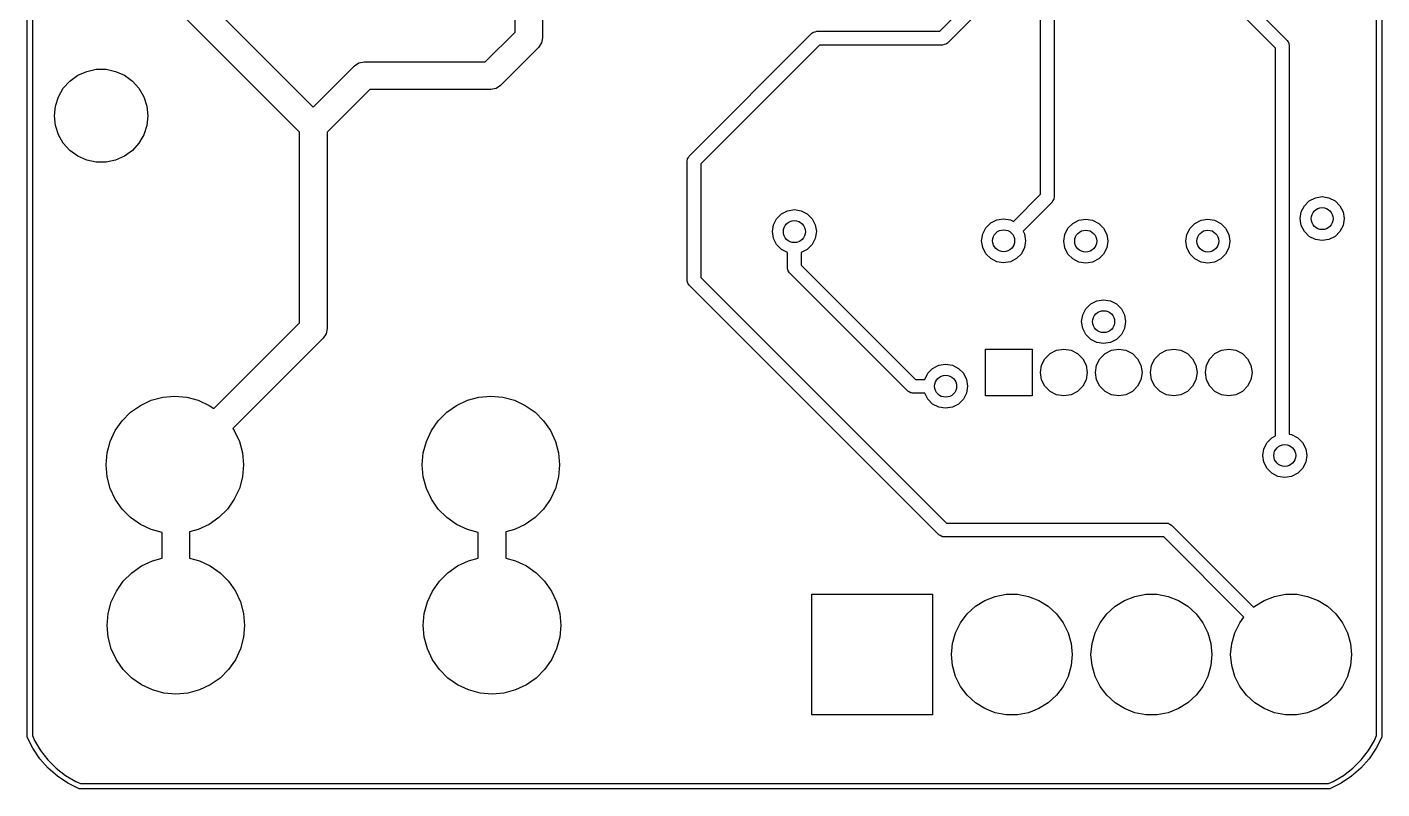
# Model space of a CAD drawing. Extents: x 48.3 to 73, y -74 to -39.4.
# Drawn here: x 48.31 to 72.95, y -74.04 to -60.18 of the extents above; entities that cross this region are included whole.
import ezdxf

# ---------------------------------------------------------------- set-up
doc = ezdxf.new("R2010")
doc.units = 0
doc.layers.add('BLACK', color=7, linetype='CONTINUOUS')

msp = doc.modelspace()

# ---------------------------------------------------------------- linework, layer by layer
at = {"layer": 'BLACK', "linetype": 'CONTINUOUS'}
for p, q in [((48.31, -73.0768), (48.31, -40.32)), ((48.41, -40.33), (48.41, -73.0668)), ((72.8528, -73.0668), (72.8528, -40.3299)), ((72.9528, -40.32), (72.9528, -73.0768)), ((66.7414, -63.2216), (66.7414, -43.1334)), ((66.9914, -43.1852), (66.9914, -63.2734)), ((50.9582, -59.0766), (53.5164, -61.6348)), ((53.2664, -62.0919), (50.6779, -59.5034)), ((57.1864, -60.2698), (57.1864, -59.5169)), ((57.6864, -59.4684), (57.6864, -60.3734)), ((64.9108, -60.2562), (65.5414, -59.6256)), ((65.7548, -59.7658), (65.051, -60.4696)), ((71.0164, -60.5652), (70.253, -59.8018)), ((70.4664, -59.6616), (71.2298, -60.425)), ((56.6429, -60.8134), (57.1864, -60.2698)), ((57.6864, -60.3734), (57.6674, -60.4691)), ((60.353, -62.525), (62.5852, -60.2928)), ((62.5852, -60.2928), (62.6031, -60.2794)), ((62.6031, -60.2794), (62.606, -60.276)), ((62.606, -60.276), (62.6087, -60.2753)), ((62.6087, -60.2753), (62.6137, -60.2715)), ((62.6137, -60.2715), (62.6439, -60.2649)), ((62.6439, -60.2649), (62.6736, -60.2562)), ((62.6736, -60.2562), (64.9108, -60.2562)), ((57.6132, -60.5502), (56.9232, -61.2402)), ((57.6674, -60.4691), (57.6132, -60.5502)), ((57.6132, -60.5502), (57.6132, -60.5502)), ((62.7254, -60.5062), (60.5664, -62.6652)), ((64.9626, -60.5062), (62.7254, -60.5062)), ((64.9923, -60.4975), (64.9626, -60.5062)), ((65.0225, -60.4909), (64.9923, -60.4975)), ((65.0276, -60.4871), (65.0225, -60.4909)), ((65.0302, -60.4863), (65.0276, -60.4871)), ((65.0331, -60.4829), (65.0302, -60.4863)), ((65.051, -60.4696), (65.0331, -60.4829)), ((71.0164, -67.6166), (71.0164, -60.5652)), ((71.2298, -60.425), (71.2432, -60.4429)), ((71.2432, -60.4429), (71.2466, -60.4458)), ((71.2466, -60.4458), (71.2473, -60.4484)), ((71.2473, -60.4484), (71.2511, -60.4535)), ((71.2511, -60.4535), (71.2577, -60.4837)), ((71.2577, -60.4837), (71.2664, -60.5134)), ((71.2664, -60.5134), (71.2664, -67.5861)), ((54.2646, -60.8866), (54.3457, -60.8324)), ((54.3457, -60.8324), (54.4414, -60.8134)), ((54.3457, -60.8324), (54.3457, -60.8324)), ((54.4414, -60.8134), (54.4414, -60.8134)), ((54.4414, -60.8134), (56.6429, -60.8134)), ((49.0877, -61.1617), (49.2314, -61.0573)), ((49.2314, -61.0573), (49.3938, -60.985)), ((49.3938, -60.985), (49.5676, -60.948)), ((49.5676, -60.948), (49.7453, -60.948)), ((49.7453, -60.948), (49.9191, -60.985)), ((49.9191, -60.985), (50.0814, -61.0573)), ((50.0814, -61.0573), (50.2252, -61.1617)), ((53.5164, -61.6348), (54.2646, -60.8866)), ((54.2646, -60.8866), (54.2646, -60.8866)), ((48.8799, -61.4477), (48.9688, -61.2938)), ((48.9688, -61.2938), (49.0877, -61.1617)), ((50.2252, -61.1617), (50.3441, -61.2938)), ((50.3441, -61.2938), (50.4329, -61.4477)), ((54.545, -61.3134), (53.7664, -62.0919)), ((56.7464, -61.3134), (54.545, -61.3134)), ((56.8421, -61.2944), (56.7464, -61.3134)), ((56.9232, -61.2402), (56.8421, -61.2944)), ((48.825, -61.6167), (48.8799, -61.4477)), ((50.4329, -61.4477), (50.4878, -61.6167)), ((48.8064, -61.7934), (48.825, -61.6167)), ((48.825, -61.9701), (48.8064, -61.7934)), ((50.4878, -61.6167), (50.5064, -61.7934)), ((50.5064, -61.7934), (50.4878, -61.9701)), ((48.8799, -62.1391), (48.825, -61.9701)), ((50.4878, -61.9701), (50.4329, -62.1391)), ((53.2664, -65.5598), (53.2664, -62.0919)), ((53.7664, -62.0919), (53.7664, -65.6634)), ((48.9688, -62.293), (48.8799, -62.1391)), ((49.0877, -62.4251), (48.9688, -62.293)), ((50.3441, -62.293), (50.2252, -62.4251)), ((50.4329, -62.1391), (50.3441, -62.293)), ((49.2314, -62.5295), (49.0877, -62.4251)), ((49.3938, -62.6018), (49.2314, -62.5295)), ((50.0814, -62.5295), (49.9191, -62.6018)), ((50.2252, -62.4251), (50.0814, -62.5295)), ((60.3164, -62.6134), (60.3196, -62.5913)), ((60.3193, -62.5868), (60.3206, -62.5844)), ((60.3196, -62.5913), (60.3193, -62.5868)), ((60.3206, -62.5844), (60.3215, -62.5782)), ((60.3215, -62.5782), (60.3382, -62.5521)), ((60.3382, -62.5521), (60.353, -62.525)), ((49.5676, -62.6387), (49.3938, -62.6018)), ((49.7453, -62.6387), (49.5676, -62.6387)), ((49.9191, -62.6018), (49.7453, -62.6387)), ((60.3164, -64.7884), (60.3164, -62.6134)), ((60.5664, -62.6652), (60.5664, -64.7366)), ((66.2494, -63.7136), (66.7414, -63.2216)), ((66.9864, -63.3086), (66.9696, -63.3346)), ((66.9873, -63.3023), (66.9864, -63.3086)), ((66.9886, -63.3), (66.9873, -63.3023)), ((66.9914, -63.2734), (66.9882, -63.2955)), ((66.9882, -63.2955), (66.9886, -63.3)), ((71.6308, -63.3403), (71.7423, -63.2835)), ((71.7423, -63.2835), (71.8659, -63.2639)), ((71.8659, -63.2639), (71.9895, -63.2835)), ((71.9895, -63.2835), (72.101, -63.3403)), ((61.9428, -63.6657), (62.0313, -63.5772)), ((62.0313, -63.5772), (62.1428, -63.5204)), ((62.1428, -63.5204), (62.2664, -63.5008)), ((62.2664, -63.5008), (62.39, -63.5204)), ((62.39, -63.5204), (62.5015, -63.5772)), ((62.5015, -63.5772), (62.59, -63.6657)), ((66.9548, -63.3618), (66.4262, -63.8904)), ((66.9696, -63.3346), (66.9548, -63.3618)), ((71.4659, -63.6639), (71.4855, -63.5403)), ((71.4855, -63.5403), (71.5423, -63.4288)), ((71.5423, -63.4288), (71.6308, -63.3403)), ((72.101, -63.3403), (72.1895, -63.4288)), ((72.1895, -63.4288), (72.2463, -63.5403)), ((72.2463, -63.5403), (72.2659, -63.6639)), ((61.8664, -63.9008), (61.886, -63.7772)), ((61.886, -63.7772), (61.9428, -63.6657)), ((62.59, -63.6657), (62.6468, -63.7772)), ((62.6468, -63.7772), (62.6664, -63.9008)), ((65.7492, -63.8319), (65.8377, -63.7434)), ((65.8377, -63.7434), (65.9492, -63.6866)), ((65.9492, -63.6866), (66.0728, -63.667)), ((66.0728, -63.667), (66.1964, -63.6866)), ((66.1964, -63.6866), (66.2494, -63.7136)), ((67.2428, -63.8383), (67.3313, -63.7498)), ((67.3313, -63.7498), (67.4428, -63.693)), ((67.4428, -63.693), (67.5664, -63.6734)), ((67.5664, -63.6734), (67.69, -63.693)), ((67.69, -63.693), (67.8015, -63.7498)), ((67.8015, -63.7498), (67.89, -63.8383)), ((69.4628, -63.8383), (69.5513, -63.7498)), ((69.5513, -63.7498), (69.6628, -63.693)), ((69.6628, -63.693), (69.7864, -63.6734)), ((69.7864, -63.6734), (69.91, -63.693)), ((69.91, -63.693), (70.0215, -63.7498)), ((70.0215, -63.7498), (70.11, -63.8383)), ((71.4855, -63.7875), (71.4659, -63.6639)), ((71.5423, -63.899), (71.4855, -63.7875)), ((72.2463, -63.7875), (72.1895, -63.899)), ((72.2659, -63.6639), (72.2463, -63.7875)), ((61.886, -64.0244), (61.8664, -63.9008)), ((61.9428, -64.1359), (61.886, -64.0244)), ((62.6468, -64.0244), (62.59, -64.1359)), ((62.6664, -63.9008), (62.6468, -64.0244)), ((65.6728, -64.067), (65.6924, -63.9434)), ((65.6924, -64.1906), (65.6728, -64.067)), ((65.6924, -63.9434), (65.7492, -63.8319)), ((66.4262, -63.8904), (66.4532, -63.9434)), ((66.4532, -63.9434), (66.4728, -64.067)), ((66.4728, -64.067), (66.4532, -64.1906)), ((67.1664, -64.0734), (67.186, -63.9498)), ((67.186, -63.9498), (67.2428, -63.8383)), ((67.89, -63.8383), (67.9468, -63.9498)), ((67.9468, -63.9498), (67.9664, -64.0734)), ((69.3864, -64.0734), (69.406, -63.9498)), ((69.406, -63.9498), (69.4628, -63.8383)), ((70.11, -63.8383), (70.1668, -63.9498)), ((70.1668, -63.9498), (70.1864, -64.0734)), ((71.6308, -63.9875), (71.5423, -63.899)), ((71.7423, -64.0443), (71.6308, -63.9875)), ((71.8659, -64.0639), (71.7423, -64.0443)), ((71.9895, -64.0443), (71.8659, -64.0639)), ((72.101, -63.9875), (71.9895, -64.0443)), ((72.1895, -63.899), (72.101, -63.9875)), ((62.0313, -64.2244), (61.9428, -64.1359)), ((62.1414, -64.2805), (62.0313, -64.2244)), ((62.1414, -64.5634), (62.1414, -64.2805)), ((62.5015, -64.2244), (62.3914, -64.2805)), ((62.3914, -64.2805), (62.3914, -64.5116)), ((62.59, -64.1359), (62.5015, -64.2244)), ((65.7492, -64.3021), (65.6924, -64.1906)), ((65.8377, -64.3906), (65.7492, -64.3021)), ((66.3964, -64.3021), (66.3079, -64.3906)), ((66.4532, -64.1906), (66.3964, -64.3021)), ((67.186, -64.197), (67.1664, -64.0734)), ((67.2428, -64.3085), (67.186, -64.197)), ((67.3313, -64.397), (67.2428, -64.3085)), ((67.89, -64.3085), (67.8015, -64.397)), ((67.9468, -64.197), (67.89, -64.3085)), ((67.9664, -64.0734), (67.9468, -64.197)), ((69.406, -64.197), (69.3864, -64.0734)), ((69.4628, -64.3085), (69.406, -64.197)), ((69.5513, -64.397), (69.4628, -64.3085)), ((70.11, -64.3085), (70.0215, -64.397)), ((70.1668, -64.197), (70.11, -64.3085)), ((70.1864, -64.0734), (70.1668, -64.197)), ((62.1501, -64.5931), (62.1414, -64.5634)), ((62.3914, -64.5116), (64.4677, -66.5879)), ((65.9492, -64.4474), (65.8377, -64.3906)), ((66.0728, -64.467), (65.9492, -64.4474)), ((66.1964, -64.4474), (66.0728, -64.467)), ((66.3079, -64.3906), (66.1964, -64.4474)), ((67.4428, -64.4538), (67.3313, -64.397)), ((67.5664, -64.4734), (67.4428, -64.4538)), ((67.69, -64.4538), (67.5664, -64.4734)), ((67.8015, -64.397), (67.69, -64.4538)), ((69.6628, -64.4538), (69.5513, -64.397)), ((69.7864, -64.4734), (69.6628, -64.4538)), ((69.91, -64.4538), (69.7864, -64.4734)), ((70.0215, -64.397), (69.91, -64.4538)), ((60.3251, -64.8181), (60.3164, -64.7884)), ((60.5664, -64.7366), (65.0327, -69.2029)), ((62.1567, -64.6233), (62.1501, -64.5931)), ((62.1605, -64.6283), (62.1567, -64.6233)), ((62.1613, -64.631), (62.1605, -64.6283)), ((62.1647, -64.6339), (62.1613, -64.631)), ((62.178, -64.6518), (62.1647, -64.6339)), ((64.3275, -66.8013), (62.178, -64.6518)), ((60.3317, -64.8483), (60.3251, -64.8181)), ((60.3355, -64.8533), (60.3317, -64.8483)), ((60.3363, -64.856), (60.3355, -64.8533)), ((60.3397, -64.8589), (60.3363, -64.856)), ((60.353, -64.8768), (60.3397, -64.8589)), ((64.8925, -69.4163), (60.353, -64.8768)), ((67.511, -65.4148), (67.5678, -65.3033)), ((67.5678, -65.3033), (67.6563, -65.2148)), ((67.6563, -65.2148), (67.7678, -65.158)), ((67.7678, -65.158), (67.8914, -65.1384)), ((67.8914, -65.1384), (68.015, -65.158)), ((68.015, -65.158), (68.1265, -65.2148)), ((68.1265, -65.2148), (68.215, -65.3033)), ((68.215, -65.3033), (68.2718, -65.4148)), ((67.4914, -65.5384), (67.511, -65.4148)), ((67.511, -65.662), (67.4914, -65.5384)), ((68.2718, -65.4148), (68.2914, -65.5384)), ((68.2914, -65.5384), (68.2718, -65.662)), ((51.7061, -67.1201), (53.2664, -65.5598)), ((53.7474, -65.7591), (53.6932, -65.8402)), ((53.7664, -65.6634), (53.7474, -65.7591)), ((67.5678, -65.7735), (67.511, -65.662)), ((67.6563, -65.862), (67.5678, -65.7735)), ((68.215, -65.7735), (68.1265, -65.862)), ((68.2718, -65.662), (68.215, -65.7735)), ((53.6932, -65.8402), (52.0526, -67.4808)), ((65.7414, -66.8884), (65.7414, -66.0384)), ((65.7414, -66.0384), (66.5914, -66.0384)), ((66.5914, -66.0384), (66.5914, -66.8884)), ((67.0351, -66.0592), (67.1664, -66.0384)), ((67.1664, -66.0384), (67.2978, -66.0592)), ((67.7678, -65.9188), (67.6563, -65.862)), ((67.8914, -65.9384), (67.7678, -65.9188)), ((68.015, -65.9188), (67.8914, -65.9384)), ((68.1265, -65.862), (68.015, -65.9188)), ((68.0351, -66.0592), (68.1664, -66.0384)), ((68.1664, -66.0384), (68.2978, -66.0592)), ((69.0351, -66.0592), (69.1664, -66.0384)), ((69.1664, -66.0384), (69.2978, -66.0592)), ((70.0351, -66.0592), (70.1664, -66.0384)), ((70.1664, -66.0384), (70.2978, -66.0592)), ((66.7622, -66.3321), (66.8226, -66.2136)), ((66.8226, -66.2136), (66.9166, -66.1196)), ((66.9166, -66.1196), (67.0351, -66.0592)), ((67.2978, -66.0592), (67.4162, -66.1196)), ((67.4162, -66.1196), (67.5103, -66.2136)), ((67.5103, -66.2136), (67.5706, -66.3321)), ((67.7622, -66.3321), (67.8226, -66.2136)), ((67.8226, -66.2136), (67.9166, -66.1196)), ((67.9166, -66.1196), (68.0351, -66.0592)), ((68.2978, -66.0592), (68.4162, -66.1196)), ((68.4162, -66.1196), (68.5103, -66.2136)), ((68.5103, -66.2136), (68.5706, -66.3321)), ((68.7622, -66.3321), (68.8226, -66.2136)), ((68.8226, -66.2136), (68.9166, -66.1196)), ((68.9166, -66.1196), (69.0351, -66.0592)), ((69.2978, -66.0592), (69.4162, -66.1196)), ((69.4162, -66.1196), (69.5103, -66.2136)), ((69.5103, -66.2136), (69.5706, -66.3321)), ((69.7622, -66.3321), (69.8226, -66.2136)), ((69.8226, -66.2136), (69.9166, -66.1196)), ((69.9166, -66.1196), (70.0351, -66.0592)), ((70.2978, -66.0592), (70.4162, -66.1196)), ((70.4162, -66.1196), (70.5103, -66.2136)), ((70.5103, -66.2136), (70.5706, -66.3321)), ((64.6367, -66.5879), (64.6928, -66.4778)), ((64.6928, -66.4778), (64.7813, -66.3893)), ((64.7813, -66.3893), (64.8928, -66.3325)), ((64.8928, -66.3325), (65.0164, -66.3129)), ((65.0164, -66.3129), (65.14, -66.3325)), ((65.14, -66.3325), (65.2515, -66.3893)), ((65.2515, -66.3893), (65.34, -66.4778)), ((65.34, -66.4778), (65.3968, -66.5893)), ((66.7414, -66.4634), (66.7622, -66.3321)), ((66.7622, -66.5947), (66.7414, -66.4634)), ((67.5706, -66.3321), (67.5914, -66.4634)), ((67.5914, -66.4634), (67.5706, -66.5947)), ((67.7414, -66.4634), (67.7622, -66.3321)), ((67.7622, -66.5947), (67.7414, -66.4634)), ((68.5706, -66.3321), (68.5914, -66.4634)), ((68.5914, -66.4634), (68.5706, -66.5947)), ((68.7414, -66.4634), (68.7622, -66.3321)), ((68.7622, -66.5947), (68.7414, -66.4634)), ((69.5706, -66.3321), (69.5914, -66.4634)), ((69.5914, -66.4634), (69.5706, -66.5947)), ((69.7414, -66.4634), (69.7622, -66.3321)), ((69.7622, -66.5947), (69.7414, -66.4634)), ((70.5706, -66.3321), (70.5914, -66.4634)), ((70.5914, -66.4634), (70.5706, -66.5947)), ((64.4677, -66.5879), (64.6367, -66.5879)), ((65.3968, -66.5893), (65.4164, -66.7129)), ((65.4164, -66.7129), (65.3968, -66.8365)), ((66.8226, -66.7132), (66.7622, -66.5947)), ((66.9166, -66.8072), (66.8226, -66.7132)), ((67.5103, -66.7132), (67.4162, -66.8072)), ((67.5706, -66.5947), (67.5103, -66.7132)), ((67.8226, -66.7132), (67.7622, -66.5947)), ((67.9166, -66.8072), (67.8226, -66.7132)), ((68.5103, -66.7132), (68.4162, -66.8072)), ((68.5706, -66.5947), (68.5103, -66.7132)), ((68.8226, -66.7132), (68.7622, -66.5947)), ((68.9166, -66.8072), (68.8226, -66.7132)), ((69.5103, -66.7132), (69.4162, -66.8072)), ((69.5706, -66.5947), (69.5103, -66.7132)), ((69.8226, -66.7132), (69.7622, -66.5947)), ((69.9166, -66.8072), (69.8226, -66.7132)), ((70.5103, -66.7132), (70.4162, -66.8072)), ((70.5706, -66.5947), (70.5103, -66.7132)), ((50.3714, -67.0609), (50.5689, -66.9688)), ((50.5689, -66.9688), (50.7794, -66.9124)), ((50.7794, -66.9124), (50.9964, -66.8934)), ((50.9964, -66.8934), (51.2135, -66.9124)), ((51.2135, -66.9124), (51.4239, -66.9688)), ((51.4239, -66.9688), (51.6214, -67.0609)), ((56.1214, -67.0609), (56.3189, -66.9688)), ((56.3189, -66.9688), (56.5294, -66.9124)), ((56.5294, -66.9124), (56.7464, -66.8934)), ((56.7464, -66.8934), (56.9635, -66.9124)), ((56.9635, -66.9124), (57.1739, -66.9688)), ((57.1739, -66.9688), (57.3714, -67.0609)), ((64.3547, -66.8161), (64.3275, -66.8013)), ((64.3807, -66.8328), (64.3547, -66.8161)), ((64.387, -66.8337), (64.3807, -66.8328)), ((64.3893, -66.835), (64.387, -66.8337)), ((64.3938, -66.8347), (64.3893, -66.835)), ((64.4159, -66.8379), (64.3938, -66.8347)), ((64.6367, -66.8379), (64.4159, -66.8379)), ((64.6928, -66.948), (64.6367, -66.8379)), ((64.7813, -67.0365), (64.6928, -66.948)), ((65.34, -66.948), (65.2515, -67.0365)), ((65.3968, -66.8365), (65.34, -66.948)), ((66.5914, -66.8884), (65.7414, -66.8884)), ((67.0351, -66.8676), (66.9166, -66.8072)), ((67.1664, -66.8884), (67.0351, -66.8676)), ((67.2978, -66.8676), (67.1664, -66.8884)), ((67.4162, -66.8072), (67.2978, -66.8676)), ((68.0351, -66.8676), (67.9166, -66.8072)), ((68.1664, -66.8884), (68.0351, -66.8676)), ((68.2978, -66.8676), (68.1664, -66.8884)), ((68.4162, -66.8072), (68.2978, -66.8676)), ((69.0351, -66.8676), (68.9166, -66.8072)), ((69.1664, -66.8884), (69.0351, -66.8676)), ((69.2978, -66.8676), (69.1664, -66.8884)), ((69.4162, -66.8072), (69.2978, -66.8676)), ((70.0351, -66.8676), (69.9166, -66.8072)), ((70.1664, -66.8884), (70.0351, -66.8676)), ((70.2978, -66.8676), (70.1664, -66.8884)), ((70.4162, -66.8072), (70.2978, -66.8676)), ((50.0389, -67.3399), (50.1929, -67.1858)), ((50.1929, -67.1858), (50.3714, -67.0609)), ((51.6214, -67.0609), (51.7061, -67.1201)), ((55.7889, -67.3399), (55.9429, -67.1858)), ((55.9429, -67.1858), (56.1214, -67.0609)), ((57.3714, -67.0609), (57.5499, -67.1858)), ((57.5499, -67.1858), (57.704, -67.3399)), ((64.8928, -67.0933), (64.7813, -67.0365)), ((65.0164, -67.1129), (64.8928, -67.0933)), ((65.14, -67.0933), (65.0164, -67.1129)), ((65.2515, -67.0365), (65.14, -67.0933)), ((49.8218, -67.7159), (49.9139, -67.5184)), ((49.9139, -67.5184), (50.0389, -67.3399)), ((52.0526, -67.4808), (52.079, -67.5184)), ((52.079, -67.5184), (52.171, -67.7159)), ((55.5718, -67.7159), (55.6639, -67.5184)), ((55.6639, -67.5184), (55.7889, -67.3399)), ((57.704, -67.3399), (57.829, -67.5184)), ((57.829, -67.5184), (57.921, -67.7159)), ((49.7654, -67.9263), (49.8218, -67.7159)), ((52.171, -67.7159), (52.2274, -67.9263)), ((55.5154, -67.9263), (55.5718, -67.7159)), ((57.921, -67.7159), (57.9774, -67.9263)), ((70.806, -67.8498), (70.8628, -67.7383)), ((70.8628, -67.7383), (70.9513, -67.6498)), ((70.9513, -67.6498), (71.0164, -67.6166)), ((71.2664, -67.5861), (71.31, -67.593)), ((71.31, -67.593), (71.4215, -67.6498)), ((71.4215, -67.6498), (71.51, -67.7383)), ((71.51, -67.7383), (71.5668, -67.8498)), ((49.7464, -68.1434), (49.7654, -67.9263)), ((52.2274, -67.9263), (52.2464, -68.1434)), ((55.4964, -68.1434), (55.5154, -67.9263)), ((57.9774, -67.9263), (57.9964, -68.1434)), ((70.7864, -67.9734), (70.806, -67.8498)), ((70.806, -68.097), (70.7864, -67.9734)), ((71.5668, -67.8498), (71.5864, -67.9734)), ((71.5864, -67.9734), (71.5668, -68.097)), ((49.7654, -68.3604), (49.7464, -68.1434)), ((52.2464, -68.1434), (52.2274, -68.3604)), ((55.5154, -68.3604), (55.4964, -68.1434)), ((57.9964, -68.1434), (57.9774, -68.3604)), ((70.8628, -68.2085), (70.806, -68.097)), ((70.9513, -68.297), (70.8628, -68.2085)), ((71.51, -68.2085), (71.4215, -68.297)), ((71.5668, -68.097), (71.51, -68.2085)), ((49.8218, -68.5709), (49.7654, -68.3604)), ((52.2274, -68.3604), (52.171, -68.5709)), ((55.5718, -68.5709), (55.5154, -68.3604)), ((57.9774, -68.3604), (57.921, -68.5709)), ((71.0628, -68.3538), (70.9513, -68.297)), ((71.1864, -68.3734), (71.0628, -68.3538)), ((71.31, -68.3538), (71.1864, -68.3734)), ((71.4215, -68.297), (71.31, -68.3538)), ((49.9139, -68.7684), (49.8218, -68.5709)), ((52.171, -68.5709), (52.079, -68.7684)), ((55.6639, -68.7684), (55.5718, -68.5709)), ((57.921, -68.5709), (57.829, -68.7684)), ((50.0389, -68.9469), (49.9139, -68.7684)), ((50.1929, -69.1009), (50.0389, -68.9469)), ((51.954, -68.9469), (51.7999, -69.1009)), ((52.079, -68.7684), (51.954, -68.9469)), ((55.7889, -68.9469), (55.6639, -68.7684)), ((55.9429, -69.1009), (55.7889, -68.9469)), ((57.704, -68.9469), (57.5499, -69.1009)), ((57.829, -68.7684), (57.704, -68.9469)), ((50.3714, -69.2259), (50.1929, -69.1009)), ((50.5689, -69.318), (50.3714, -69.2259)), ((51.6214, -69.2259), (51.4239, -69.318)), ((51.7999, -69.1009), (51.6214, -69.2259)), ((56.1214, -69.2259), (55.9429, -69.1009)), ((56.3189, -69.318), (56.1214, -69.2259)), ((57.3714, -69.2259), (57.1739, -69.318)), ((57.5499, -69.1009), (57.3714, -69.2259)), ((65.0327, -69.2029), (69.0359, -69.2029)), ((69.0359, -69.2029), (69.058, -69.2061)), ((69.058, -69.2061), (69.0625, -69.2057)), ((69.0625, -69.2057), (69.0649, -69.207)), ((69.0649, -69.207), (69.0711, -69.2079)), ((69.0711, -69.2079), (69.0972, -69.2247)), ((69.0972, -69.2247), (69.1243, -69.2395)), ((69.1243, -69.2395), (70.6186, -70.7338)), ((50.7664, -69.3709), (50.5689, -69.318)), ((50.7664, -69.8412), (50.7664, -69.3709)), ((51.4239, -69.318), (51.2664, -69.3602)), ((51.2664, -69.3602), (51.2664, -69.8412)), ((56.5164, -69.3709), (56.3189, -69.318)), ((56.5164, -69.8412), (56.5164, -69.3709)), ((57.1739, -69.318), (57.0164, -69.3602)), ((57.0164, -69.3602), (57.0164, -69.8412)), ((64.9197, -69.4311), (64.8925, -69.4163)), ((64.9457, -69.4478), (64.9197, -69.4311)), ((64.952, -69.4487), (64.9457, -69.4478)), ((64.9543, -69.45), (64.952, -69.4487)), ((64.9588, -69.4497), (64.9543, -69.45)), ((64.9809, -69.4529), (64.9588, -69.4497)), ((68.9841, -69.4529), (64.9809, -69.4529)), ((70.4434, -70.9121), (68.9841, -69.4529)), ((50.2129, -70.1058), (50.3914, -69.9809)), ((50.3914, -69.9809), (50.5889, -69.8888)), ((50.5889, -69.8888), (50.7664, -69.8412)), ((51.2664, -69.8412), (51.4439, -69.8888)), ((51.4439, -69.8888), (51.6414, -69.9809)), ((51.6414, -69.9809), (51.8199, -70.1058)), ((55.9629, -70.1058), (56.1414, -69.9809)), ((56.1414, -69.9809), (56.3389, -69.8888)), ((56.3389, -69.8888), (56.5164, -69.8412)), ((57.0164, -69.8412), (57.1939, -69.8888)), ((57.1939, -69.8888), (57.3914, -69.9809)), ((57.3914, -69.9809), (57.5699, -70.1058)), ((50.0589, -70.2599), (50.2129, -70.1058)), ((51.8199, -70.1058), (51.974, -70.2599)), ((55.8089, -70.2599), (55.9629, -70.1058)), ((57.5699, -70.1058), (57.724, -70.2599)), ((49.8418, -70.6359), (49.9339, -70.4384)), ((49.9339, -70.4384), (50.0589, -70.2599)), ((51.974, -70.2599), (52.099, -70.4384)), ((52.099, -70.4384), (52.191, -70.6359)), ((55.5918, -70.6359), (55.6839, -70.4384)), ((55.6839, -70.4384), (55.8089, -70.2599)), ((57.724, -70.2599), (57.849, -70.4384)), ((57.849, -70.4384), (57.941, -70.6359)), ((49.7854, -70.8463), (49.8418, -70.6359)), ((52.191, -70.6359), (52.2474, -70.8463)), ((55.5354, -70.8463), (55.5918, -70.6359)), ((57.941, -70.6359), (57.9974, -70.8463)), ((62.5814, -72.6934), (62.5814, -70.4934)), ((62.5814, -70.4934), (64.7814, -70.4934)), ((64.7814, -70.4934), (64.7814, -72.6934)), ((65.4085, -70.8523), (65.5585, -70.7156)), ((65.5585, -70.7156), (65.7311, -70.6087)), ((65.7311, -70.6087), (65.9204, -70.5354)), ((65.9204, -70.5354), (66.1199, -70.4981)), ((66.1199, -70.4981), (66.3229, -70.4981)), ((66.3229, -70.4981), (66.5224, -70.5354)), ((66.5224, -70.5354), (66.7117, -70.6087)), ((66.7117, -70.6087), (66.8843, -70.7156)), ((66.8843, -70.7156), (67.0343, -70.8523)), ((67.9485, -70.8523), (68.0985, -70.7156)), ((68.0985, -70.7156), (68.2711, -70.6087)), ((68.2711, -70.6087), (68.4604, -70.5354)), ((68.4604, -70.5354), (68.6599, -70.4981)), ((68.6599, -70.4981), (68.8629, -70.4981)), ((68.8629, -70.4981), (69.0624, -70.5354)), ((69.0624, -70.5354), (69.2517, -70.6087)), ((69.2517, -70.6087), (69.4243, -70.7156)), ((69.4243, -70.7156), (69.5743, -70.8523)), ((70.6186, -70.7338), (70.6385, -70.7156)), ((70.6385, -70.7156), (70.8111, -70.6087)), ((70.8111, -70.6087), (71.0004, -70.5354)), ((71.0004, -70.5354), (71.1999, -70.4981)), ((71.1999, -70.4981), (71.4029, -70.4981)), ((71.4029, -70.4981), (71.6024, -70.5354)), ((71.6024, -70.5354), (71.7917, -70.6087)), ((71.7917, -70.6087), (71.9643, -70.7156)), ((71.9643, -70.7156), (72.1143, -70.8523)), ((49.7664, -71.0634), (49.7854, -70.8463)), ((52.2474, -70.8463), (52.2664, -71.0634)), ((55.5164, -71.0634), (55.5354, -70.8463)), ((57.9974, -70.8463), (58.0164, -71.0634)), ((65.2862, -71.0143), (65.4085, -70.8523)), ((67.0343, -70.8523), (67.1567, -71.0143)), ((67.8262, -71.0143), (67.9485, -70.8523)), ((69.5743, -70.8523), (69.6967, -71.0143)), ((70.3662, -71.0143), (70.4434, -70.9121)), ((72.1143, -70.8523), (72.2367, -71.0143)), ((49.7854, -71.2804), (49.7664, -71.0634)), ((52.2664, -71.0634), (52.2474, -71.2804)), ((55.5354, -71.2804), (55.5164, -71.0634)), ((58.0164, -71.0634), (57.9974, -71.2804)), ((65.1401, -71.3913), (65.1957, -71.196)), ((65.1957, -71.196), (65.2862, -71.0143)), ((67.1567, -71.0143), (67.2471, -71.196)), ((67.2471, -71.196), (67.3027, -71.3913)), ((67.6801, -71.3913), (67.7357, -71.196)), ((67.7357, -71.196), (67.8262, -71.0143)), ((69.6967, -71.0143), (69.7871, -71.196)), ((69.7871, -71.196), (69.8427, -71.3913)), ((70.2202, -71.3913), (70.2757, -71.196)), ((70.2757, -71.196), (70.3662, -71.0143)), ((72.2367, -71.0143), (72.3271, -71.196)), ((72.3271, -71.196), (72.3827, -71.3913)), ((49.8418, -71.4909), (49.7854, -71.2804)), ((52.2474, -71.2804), (52.191, -71.4909)), ((55.5918, -71.4909), (55.5354, -71.2804)), ((57.9974, -71.2804), (57.941, -71.4909)), ((65.1214, -71.5934), (65.1401, -71.3913)), ((67.3027, -71.3913), (67.3214, -71.5934)), ((67.6614, -71.5934), (67.6801, -71.3913)), ((69.8427, -71.3913), (69.8614, -71.5934)), ((70.2014, -71.5934), (70.2202, -71.3913)), ((72.3827, -71.3913), (72.4014, -71.5934)), ((49.9339, -71.6884), (49.8418, -71.4909)), ((50.0589, -71.8669), (49.9339, -71.6884)), ((52.099, -71.6884), (51.974, -71.8669)), ((52.191, -71.4909), (52.099, -71.6884)), ((55.6839, -71.6884), (55.5918, -71.4909)), ((55.8089, -71.8669), (55.6839, -71.6884)), ((57.849, -71.6884), (57.724, -71.8669)), ((57.941, -71.4909), (57.849, -71.6884)), ((65.1401, -71.7955), (65.1214, -71.5934)), ((67.3214, -71.5934), (67.3027, -71.7955)), ((67.6801, -71.7955), (67.6614, -71.5934)), ((69.8614, -71.5934), (69.8427, -71.7955)), ((70.2202, -71.7955), (70.2014, -71.5934)), ((72.4014, -71.5934), (72.3827, -71.7955)), ((50.2129, -72.0209), (50.0589, -71.8669)), ((51.974, -71.8669), (51.8199, -72.0209)), ((55.9629, -72.0209), (55.8089, -71.8669)), ((57.724, -71.8669), (57.5699, -72.0209)), ((65.1957, -71.9907), (65.1401, -71.7955)), ((67.3027, -71.7955), (67.2471, -71.9907)), ((67.7357, -71.9907), (67.6801, -71.7955)), ((69.8427, -71.7955), (69.7871, -71.9907)), ((70.2757, -71.9907), (70.2202, -71.7955)), ((72.3827, -71.7955), (72.3271, -71.9907)), ((50.3914, -72.1459), (50.2129, -72.0209)), ((50.5889, -72.238), (50.3914, -72.1459)), ((51.6414, -72.1459), (51.4439, -72.238)), ((51.8199, -72.0209), (51.6414, -72.1459)), ((56.1414, -72.1459), (55.9629, -72.0209)), ((56.3389, -72.238), (56.1414, -72.1459)), ((57.3914, -72.1459), (57.1939, -72.238)), ((57.5699, -72.0209), (57.3914, -72.1459)), ((65.2862, -72.1725), (65.1957, -71.9907)), ((65.4085, -72.3344), (65.2862, -72.1725)), ((67.1567, -72.1725), (67.0343, -72.3344)), ((67.2471, -71.9907), (67.1567, -72.1725)), ((67.8262, -72.1725), (67.7357, -71.9907)), ((67.9485, -72.3344), (67.8262, -72.1725)), ((69.6967, -72.1725), (69.5743, -72.3344)), ((69.7871, -71.9907), (69.6967, -72.1725)), ((70.3662, -72.1725), (70.2757, -71.9907)), ((70.4885, -72.3344), (70.3662, -72.1725)), ((72.2367, -72.1725), (72.1143, -72.3344)), ((72.3271, -71.9907), (72.2367, -72.1725)), ((50.7994, -72.2944), (50.5889, -72.238)), ((51.0164, -72.3134), (50.7994, -72.2944)), ((51.2335, -72.2944), (51.0164, -72.3134)), ((51.4439, -72.238), (51.2335, -72.2944)), ((56.5494, -72.2944), (56.3389, -72.238)), ((56.7664, -72.3134), (56.5494, -72.2944)), ((56.9835, -72.2944), (56.7664, -72.3134)), ((57.1939, -72.238), (56.9835, -72.2944)), ((65.5585, -72.4712), (65.4085, -72.3344)), ((67.0343, -72.3344), (66.8843, -72.4712)), ((68.0985, -72.4712), (67.9485, -72.3344)), ((69.5743, -72.3344), (69.4243, -72.4712)), ((70.6385, -72.4712), (70.4885, -72.3344)), ((72.1143, -72.3344), (71.9643, -72.4712)), ((64.7814, -72.6934), (62.5814, -72.6934)), ((65.7311, -72.5781), (65.5585, -72.4712)), ((65.9204, -72.6514), (65.7311, -72.5781)), ((66.1199, -72.6887), (65.9204, -72.6514)), ((66.3229, -72.6887), (66.1199, -72.6887)), ((66.5224, -72.6514), (66.3229, -72.6887)), ((66.7117, -72.5781), (66.5224, -72.6514)), ((66.8843, -72.4712), (66.7117, -72.5781)), ((68.2711, -72.5781), (68.0985, -72.4712)), ((68.4604, -72.6514), (68.2711, -72.5781)), ((68.6599, -72.6887), (68.4604, -72.6514)), ((68.8629, -72.6887), (68.6599, -72.6887)), ((69.0624, -72.6514), (68.8629, -72.6887)), ((69.2517, -72.5781), (69.0624, -72.6514)), ((69.4243, -72.4712), (69.2517, -72.5781)), ((70.8111, -72.5781), (70.6385, -72.4712)), ((71.0004, -72.6514), (70.8111, -72.5781)), ((71.1999, -72.6887), (71.0004, -72.6514)), ((71.4029, -72.6887), (71.1999, -72.6887)), ((71.6024, -72.6514), (71.4029, -72.6887)), ((71.7917, -72.5781), (71.6024, -72.6514)), ((71.9643, -72.4712), (71.7917, -72.5781)), ((48.3128, -73.0836), (48.31, -73.0768)), ((48.3138, -73.096), (48.3128, -73.0836)), ((48.4146, -73.2996), (48.3138, -73.096)), ((48.3138, -73.096), (48.3138, -73.096)), ((48.41, -73.0668), (48.4473, -73.1566)), ((48.4473, -73.1566), (48.5549, -73.3422)), ((72.7079, -73.3422), (72.8155, -73.1566)), ((72.8155, -73.1566), (72.8528, -73.0668)), ((72.949, -73.096), (72.8482, -73.2995)), ((72.95, -73.0836), (72.949, -73.096)), ((72.949, -73.096), (72.949, -73.096)), ((72.9528, -73.0768), (72.95, -73.0836)), ((48.5411, -73.4882), (48.4146, -73.2996)), ((48.5549, -73.3422), (48.6857, -73.5123)), ((72.5771, -73.5122), (72.7079, -73.3422)), ((72.8482, -73.2995), (72.7217, -73.4882)), ((48.6911, -73.6588), (48.5411, -73.4882)), ((48.6857, -73.5123), (48.8377, -73.6637)), ((48.8621, -73.8083), (48.6911, -73.6588)), ((48.8377, -73.6637), (49.0081, -73.7941)), ((72.2548, -73.794), (72.4251, -73.6637)), ((72.5717, -73.6588), (72.4007, -73.8083)), ((72.4251, -73.6637), (72.5771, -73.5122)), ((72.7217, -73.4882), (72.5717, -73.6588)), ((49.0512, -73.9342), (48.8621, -73.8083)), ((49.0081, -73.7941), (49.194, -73.901)), ((49.194, -73.901), (49.284, -73.9382)), ((71.9788, -73.9382), (72.0688, -73.901)), ((72.0688, -73.901), (72.2548, -73.794)), ((72.4007, -73.8083), (72.2117, -73.9342)), ((49.2551, -74.0344), (49.0512, -73.9342)), ((49.2673, -74.0353), (49.2551, -74.0344)), ((49.2741, -74.0382), (49.2673, -74.0353)), ((71.9887, -74.0382), (49.2741, -74.0382)), ((49.284, -73.9382), (71.9788, -73.9382)), ((71.9956, -74.0353), (71.9887, -74.0382)), ((72.0078, -74.0344), (71.9956, -74.0353)), ((72.2117, -73.9342), (72.0078, -74.0344)), ((72.0078, -74.0344), (72.0078, -74.0344))]:
    msp.add_line(p, q, dxfattribs=at)
at = {"layer": 'BLACK'}
for centre in [(71.8659, -63.6639), (62.2664, -63.9008), (66.0728, -64.067), (67.5664, -64.0734), (69.7864, -64.0734), (67.8914, -65.5384), (65.0164, -66.7129), (71.1864, -67.9734)]:
    msp.add_circle(centre, 0.2, dxfattribs=at)

doc.saveas('drawing.dxf')
